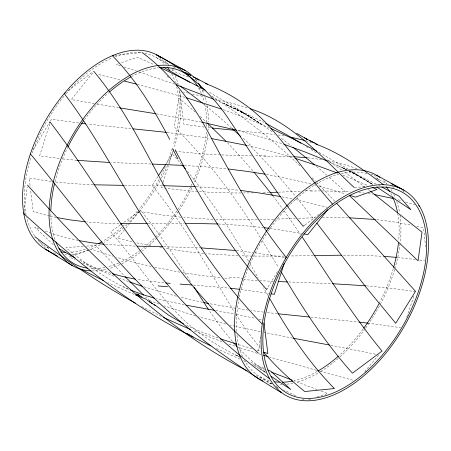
<?xml version="1.0" encoding="UTF-8"?>
<svg xmlns="http://www.w3.org/2000/svg" width="451" height="451" viewBox="0 0 451 451"><rect width="100%" height="100%" fill="white"/><g stroke="black" fill="none" stroke-linecap="round" stroke-linejoin="round"><path stroke-width="0.34" stroke-dasharray="2.25 1.69" d="M24.247 211.412L27.246 186.861M260.481 336.745L258.558 351.921M49.802 123.749L39.603 155.837L59.504 158.56M50.642 121.133L51.267 119.171L78.942 123.044M162.856 182.982L161.39 187.554L165.494 188.135M163.07 182.328L168.33 165.996M168.967 164.034L173.167 150.967L176.245 151.35M406.774 316.985L413.849 296.206M32.94 150.014L48.883 123.574M277.41 271.649L267.657 287.772M157.878 176.589L152.055 185.62C184.544 224.435 208.283 269.315 234.537 312.312M166.272 163.606L172.468 154.005L181.606 164.429M92.613 72.994L71.348 99.57L95.443 103.854M139.365 211.327L130.057 222.856M129.668 223.335L125.012 229.097M124.628 229.576L117.643 238.218L132.493 241.894M378.772 354.881L364.955 371.359M67.988 90.865L93.143 71.591M304.797 225.083L320.988 212.771M138.581 211.812L123.568 222.569M139.117 211.429L140.723 210.273C159.13 233.184 175.512 257.622 191.117 282.501M120.349 224.874L110.704 231.797C132.712 257.307 151.525 285.444 174.306 310.299C192.526 330.431 215.674 345.24 239.87 357.158L234.255 354.215M89.586 249.798L91.226 249.211L112.496 256.151M71.506 256.207L69.324 256.985L74.917 259.596M88.492 250.187L73.152 255.621M121.612 62.627L137.414 57.153L154.248 64.764M118.32 63.766L116.341 64.448L120.772 65.891M308.45 399.738L311.201 398.859M317.262 396.914L327.725 393.543L320.182 390.735M114.92 55.507L141.377 52.496M364.605 186.562L354.881 187.548M83.3 246.331L65.902 247.638C85.284 263.531 105.495 278.808 128.388 289.322M86.412 246.094L95.73 245.4L124.098 275.589M277.675 219.068L295.326 218.414M300.276 191.376L277.906 192.188M298.523 218.301L314.995 217.788M269.382 192.476L262.6 192.662M273.701 219.209L260.086 219.609M310.474 191.077L320.441 190.903M257.335 219.671L236.363 219.896L216.068 219.536M313.377 255.559L289.931 256.005M322.392 217.636L348.668 217.777M253.18 192.865L243.625 192.96M284.277 256.089L252.915 256.083M148.052 223.64L184.403 223.313M322.403 190.891L350.173 191.698M241.043 192.966C216.018 193.005 190.982 191.562 166.182 188.225M343.414 255.193L363.213 255.435L382.482 256.275M124.589 185.378L163.082 185.694M265.915 155.883L254.127 155.73M251.59 155.696L221.61 154.941M252.278 256.072L240.733 255.79M163.679 246.72L199.832 247.836M118.996 223.634L100.861 222.991L86.784 221.937M275.099 156.046L292.524 156.655M135.385 246.122L105.478 244.397M150.984 164.017L111.262 162.535M238.156 255.7L206.304 253.727M288.758 281.976L331.231 283.662M93.194 184.769L73.795 183.72L54.915 181.945M212.951 219.417L183.861 217.495M218.504 223.989L241.51 225.387L262.894 227.513M273.531 281.339L260.126 280.674M220.257 154.885L198.964 153.599L176.86 151.429M196.078 186.72L218.769 188.225L239.086 190.254M184.358 165.466L204.489 166.78L227.501 168.911M257.431 280.522L243.895 279.659M193.4 285.083L228.928 288.116M366.409 285.855L390.916 288.274L415.394 291.656M76.856 160.325L62.199 158.865M224.79 278.081L229.582 278.521M238.72 130.683L274.591 134.46M163.939 282.805L137.014 279.44M203.683 253.49L185.992 251.534L164.406 248.326M310.722 317.126L358.838 322.059M180.682 217.179L161.633 214.913L140.633 211.553M397.568 257.453L415.422 259.522M130.959 128.631L87.657 124.093M307.774 157.794L322.042 159.643M219.987 277.607L200.689 275.335L182.756 272.658M358.714 192.442L364.126 193.051M236.51 250.581L252.887 252.492M376.827 219.665L393.131 221.807L412.113 225.342M277.348 313.71L266.992 312.52M210.769 127.859L206.626 127.379M166.983 132.414L210.098 138.339M204.066 127.075L183.85 124.341L179.729 91.198M240.682 289.435L268.548 293.387M367.83 323.119L400.539 327.629M263.531 312.103L251.032 310.497M51.194 181.494L29.168 178.032L30.183 186.46M269.912 228.386L301.471 233.415M254.945 252.769L284.592 257.482M248.247 310.108L236.899 308.456M368.298 193.614L372.447 194.24M278.047 134.95L285.477 136.14M419.706 260.126L424.594 260.887M235.676 308.27L209.98 303.788M118.771 107.721L96.08 103.961M156.638 113.883L200.836 121.984M180 272.19L153.859 267.065M159.801 247.526L161.762 247.87M266.327 174.402L290.111 179.081L310.993 184.047M215.629 310.536L234.024 313.975M330.763 345.269L377.481 354.604M281.971 196.85L292.524 198.97M292.733 338.132L266.344 332.985M184.262 304.848L156.407 298.703M150.673 245.806L135.74 242.644M328.215 160.748L344.186 164.525L357.694 168.837M236.454 314.448L255.413 318.355M263.908 332.488L265.735 332.861M78.091 240.406L64.262 237.136L52.406 233.595M202.634 302.317L180.671 297.31M260.25 331.739L236.358 326.524M56.251 217.433L50.292 216.153M295.157 199.528L327.302 207.285M258.936 319.128L263.068 320.041M192.295 94.017L204.472 96.711M188.546 93.188L183.529 92.066M247.249 145.515L270.628 151.243L293.206 157.72M151.119 266.451L133.361 262.099L116.521 257.363M214.507 98.978L233.5 103.657L248.151 108.048M49.627 216.001L33.233 211.756L30.696 190.677M235.129 326.236L230.219 325.081M416.837 226.391L423.596 228.02L425.609 247.424M225.917 324.049L198.739 316.873M120.017 79.951L97.794 74.314M137.239 84.348L184.865 97.343M237.891 130.502L263.13 137.566L283.262 144.055M176.42 296.234L143.903 286.802M314.33 184.91L315.683 185.265M398.205 199.81L402.224 200.932M320.131 371.297L354.007 380.514M319.054 186.167L345.59 193.953M316.551 370.322L269.501 357.068M195.633 315.976L164.006 305.834M305.851 140.797L313.107 143.102M252.002 348.708L237.406 344.271M256.997 350.218L260.159 351.177M405.691 201.958L414.931 204.917M260.988 354.514L237.863 347.157M110.845 273.233L93.746 266.936L78.175 259.556M123.94 66.923L136.67 71.128M139.218 71.974L174.452 84.145M51.228 233.201L45.337 231.16M217.963 338.036L201.045 331.846L186.415 325.363M234.824 346.137L227.53 343.645M223.296 109.672L246.674 118.365L268.627 127.509M128.484 281.559L119.673 278.346M188.383 76.963L176.437 72.729L172.457 69.144M159.079 304.075L148.672 300.197M222.067 341.717L193.152 330.645M317.278 389.647L293.939 380.847M194.708 79.297L199.201 81.011M38.871 228.736L34.755 227.101L54.171 245.491M113.821 276.113L82.815 263.181M342.85 175.168L368.044 185.558M264.63 369.369L252.898 364.571M134.184 294.407L107.874 282.698M215.578 100.015L230.5 106.492L243.241 112.919L223.972 103.567L241.781 111.549L263.745 122.317M243.529 360.625L247.041 362.114M370.947 174.03L373.591 175.168M240.017 359.114L215.555 348.121M328.48 161.52L346.554 169.61M370.598 186.669L371.872 187.227M374.121 175.4L377.29 176.82M263.728 368.146L249.426 361.623M127.757 288.803L122.937 286.571M337.557 165.506L347.918 170.343L342.067 167.546L346.34 169.615M226.075 104.469L245.203 114.058L261.152 124.008L236.696 108.178L208.266 91.728M349.35 170.918L377.493 184.775M161.238 316.41L141.62 306.483M302.328 399.005L304.013 399.817M295.563 395.73L283.724 389.906M348.657 170.749L356.668 174.887L348.854 170.856M236.888 355.551L239.024 356.617M348.736 170.777L350.393 171.605M271.88 383.936L256.112 375.711M238.929 110.664L234.605 108.443L251.359 117.638L240.941 111.718M378.739 185.417L379.979 186.06M349.068 170.918L362.3 178.06L372.594 184.329M352.304 172.598L372.554 184.279L354.221 173.59M156.48 57.655L168.635 64.307M173.5 66.974L175.929 68.304M375.914 177.795L386.857 183.782M391.722 186.443L394.151 187.779M319.099 152.41L348.195 169.153M242.948 112.773L261.152 124.008M247.165 115.191L259.274 122.706L273.086 132.357M350.844 170.754L372.735 184.436M253.862 365.135L265.78 372.701M47.022 247.244L48.798 248.321M260.193 376.85L271.44 383.688M276.773 386.93L277.957 387.651M198.84 87.911L205.092 91.829M306.319 146.49L309.279 148.345M259.286 368.495L264.652 371.957M311.055 149.461L317.515 153.616M211.88 96.187C243.619 116.73 273.391 140.312 300.659 166.504M326.823 159.767L342.253 170.439M344.513 172.051L366.218 188.028M176.347 83.243L177.908 84.376M281.463 138.48L291.34 145.966M367.858 189.273L370.051 190.936M264.985 371.714L249.578 358.934L237.942 347.535M203.006 103.533L218.419 116.324L231.357 127.785M316.393 166.278L326.716 175.157M195.193 112.068L178.838 98.087L174.154 126.759C207.793 160.032 236.245 198.181 260.915 238.472M149.749 300.659L145.662 297.012M329.264 177.39L346.802 193.163M159.034 57.08L166.492 63.783M200.221 116.555L206.648 122.446M402.67 190.559L405.088 192.836M312.193 177.779L315.503 181.11M251.032 146.614L272.443 169.238L295.411 196.061M316.906 182.548L334.817 201.309M227.355 142.685L240.276 156.441L253.445 171.487M45.613 248.478L37.935 240.05M232.434 341.475L221.915 328.548L209.309 310.79M277.185 387.589L278.329 388.909M275.662 385.819L276.807 387.144M187.543 171.481C211.029 199.697 231.126 230.562 249.273 262.426M260.278 348.273L248.208 332.652L236.031 314.657M297.096 198.124L313.648 218.977M167.163 75.96L168.561 77.685M273.097 196.033L283.318 209.839M284.096 210.905L300.479 234.435M262.211 240.575L278.538 267.499M249.95 263.61L258.186 278.137M267.832 295.27L263.547 287.682M243.269 138.164A622.019 591.176 -17 0 1 251.444 146.231M243.365 278.228A607.627 360.631 22 0 1 229.091 277.077M305.479 190.796A586.937 98.448 -11.9 0 1 311.658 190.632M263.621 156.508A594.164 82.105 -8.4 0 1 272.827 156.649M164.976 60.868A112.006 64.668 -60 0 1 168.313 64.459M171.899 69.499A112.006 64.668 -60 0 1 172.784 70.987M175.168 75.757A112.006 64.668 -60 0 1 178.252 84.613M179.554 90.42A112.006 64.668 -60 0 1 174.52 146.536M173.708 149.101A112.006 64.668 -60 0 1 168.076 164.13M167.603 165.235A112.006 64.668 -60 0 1 161.295 178.37M160.144 180.518A112.006 64.668 -60 0 1 139.844 210.634M139.083 211.547A112.006 64.668 -60 0 1 128.676 222.907M127.21 224.35A112.006 64.668 -60 0 1 124.741 226.69M123.749 227.603A112.006 64.668 -60 0 1 104.339 242.356M100.195 244.78A112.006 64.668 -60 0 1 90.127 249.623M88.847 250.13A112.006 64.668 -60 0 1 72.042 254.375M66.72 254.691A112.006 64.668 -60 0 1 64.989 254.674M55.62 253.417A112.006 64.668 -60 0 1 53.534 252.836M195.734 79.494A112.711 65.074 -60 0 1 197.11 81.253M202.381 90.307A112.711 65.074 -60 0 1 204.01 94.293M205.019 97.286A112.711 65.074 -60 0 1 206.366 102.326M207.043 105.619A112.711 65.074 -60 0 1 208.452 122.024M208.407 125.057A112.711 65.074 -60 0 1 208.159 130.012M207.77 134.426A112.711 65.074 -60 0 1 194.037 183.129M191.979 187.554A112.711 65.074 -60 0 1 178.635 211.006M178.297 211.519A112.711 65.074 -60 0 1 157.314 237.463M156.824 237.959A112.711 65.074 -60 0 1 148.368 245.908M146.338 247.644A112.711 65.074 -60 0 1 142.245 250.942M140.188 252.509A112.711 65.074 -60 0 1 121.979 263.643M119.898 264.607A112.711 65.074 -60 0 1 108.753 268.666M105.613 269.461A112.711 65.074 -60 0 1 92.337 270.921M144.748 53.308A109.458 63.196 -60 0 1 164.666 64.065M171.718 73.84A109.458 63.196 -60 0 1 175.439 82.561M176.674 86.767A109.458 63.196 -60 0 1 173.641 144.061M172.248 148.633A109.458 63.196 -60 0 1 166.802 163.324M165.393 166.566A109.458 63.196 -60 0 1 160.218 177.254M159.102 179.357A109.458 63.196 -60 0 1 139.128 209.134M137.341 211.265A109.458 63.196 -60 0 1 126.63 222.715M124.217 225.004A109.458 63.196 -60 0 1 123.247 225.895M121.781 227.214A109.458 63.196 -60 0 1 102.76 241.229M96.689 244.555A109.458 63.196 -60 0 1 89.14 247.909M85.408 249.24A109.458 63.196 -60 0 1 69.809 252.301M48.838 248.225A109.458 63.196 -60 0 1 39.333 241.336M38.837 240.828A109.458 63.196 -60 0 1 38.104 240.056M34.721 235.834A109.458 63.196 -60 0 1 26.671 217.512M26.096 214.997A109.458 63.196 -60 0 1 31.04 156.92M32.331 152.996A109.458 63.196 -60 0 1 64.375 95.764M66.162 93.628A109.458 63.196 -60 0 1 111.854 58.004M114.982 56.747A109.458 63.196 -60 0 1 141.541 52.818M198.615 87.917A110.168 63.608 -60 0 1 201.428 93.701M201.659 94.259A110.168 63.608 -60 0 1 203.993 101.312M204.76 104.446A110.168 63.608 -60 0 1 206.648 122.475M206.643 124.245A110.168 63.608 -60 0 1 206.569 127.227M206.276 132.092A110.168 63.608 -60 0 1 193.524 180.614M192.07 183.873A110.168 63.608 -60 0 1 191.32 185.496M190.553 187.114A110.168 63.608 -60 0 1 178.168 209.038M176.843 211.034A110.168 63.608 -60 0 1 146.44 245.423M145.447 246.257A110.168 63.608 -60 0 1 141.439 249.459M140.43 250.226A110.168 63.608 -60 0 1 121.116 261.963M118.585 263.091A110.168 63.608 -60 0 1 107.361 266.879M104.92 267.432A110.168 63.608 -60 0 1 88.7 268.311M54.983 239.537A110.168 63.608 -60 0 1 50.856 211.829M54.983 181.708A110.168 63.608 -60 0 1 67.735 147.347M84.416 119.667A110.168 63.608 -60 0 1 108.59 92.788M131.297 76.659A110.168 63.608 -60 0 1 158.56 67.723M383.756 180.563A117.66 67.932 -60 0 1 386.93 183.839M391.124 189.505A117.66 67.932 -60 0 1 392.066 191.055M393.813 194.308A117.66 67.932 -60 0 1 395.617 198.355M396.75 201.405A117.66 67.932 -60 0 1 399.558 212.415M400.009 215.257A117.66 67.932 -60 0 1 400.24 242.069M400.088 243.405A117.66 67.932 -60 0 1 395.127 267.787M394.619 269.54A117.66 67.932 -60 0 1 380.599 303.816M379.398 306.082A117.66 67.932 -60 0 1 365.473 328.3M365.101 328.813A117.66 67.932 -60 0 1 340.161 356.735M338.227 358.444A117.66 67.932 -60 0 1 320.475 371.601M317.752 373.225A117.66 67.932 -60 0 1 296.217 382.386M292.947 383.175A117.66 67.932 -60 0 1 286.543 384.229M282.179 384.54A117.66 67.932 -60 0 1 278.532 384.528M271.525 383.722A117.66 67.932 -60 0 1 267.099 382.617M377.16 178.602A115.118 66.46 -60 0 1 380.249 180.851M390.758 193.434A115.118 66.46 -60 0 1 391.896 195.554M397.714 213.408A115.118 66.46 -60 0 1 398.645 240.885M393.289 268.565A115.118 66.46 -60 0 1 379.533 302.683M362.976 329.196A115.118 66.46 -60 0 1 338.819 355.783M317.216 371.455A115.118 66.46 -60 0 1 294.12 380.74M269.258 380.644A115.118 66.46 -60 0 1 244.746 360.873M242.548 356.544A115.118 66.46 -60 0 1 236.916 334.873M236.6 331.378A115.118 66.46 -60 0 1 238.855 299.565M239.408 296.871A115.118 66.46 -60 0 1 248.163 268.57M248.625 267.426A115.118 66.46 -60 0 1 266.8 233.268M268.198 231.194A115.118 66.46 -60 0 1 287.422 207.437M287.834 207.009A115.118 66.46 -60 0 1 315.086 184.747M315.621 184.425A115.118 66.46 -60 0 1 338.819 174.199M341.379 173.567A115.118 66.46 -60 0 1 366.776 173.815"/><path stroke-width="0.68" d="M24.1 212.607L23.954 213.802C74.669 259.99 128.259 304.07 189.696 335.33M284.107 263.621L274.343 294.351L271.119 293.81M49.232 123.005L49.926 121.855C84.799 167.135 113.545 216.796 148.864 261.755C183.269 306.268 224.497 345.212 269.58 378.761M267.308 288.347L266.609 289.497C229.463 247.61 200.464 199.353 175.089 149.647M285.432 258.406L286.131 257.256C255.463 219.445 232.062 176.572 209.067 133.862C192.323 102.681 170.698 73.575 141.992 52.423M158.611 175.456L165.906 164.17M327.725 209.721L307.802 234.621L304.002 233.889M65.367 92.872L64.318 93.678C96.351 135.554 120.051 182.897 148.999 226.814C179.357 273.763 216.407 316.258 258.406 353.133M304.273 225.483L303.23 226.272C275.46 193.169 253.411 155.916 229.407 120.129C211.254 92.466 185.789 70.159 156.536 54.842L157.534 55.738M120.885 224.491L121.956 223.719M113.686 55.648L112.457 55.789C136.337 80.013 153.96 109.441 169.672 139.387M277.303 192.211L269.991 192.453M314.77 255.531L341.407 255.198M147.398 223.645L120.845 223.662M185.784 223.313L217.889 223.961M123.89 185.372L93.853 184.792M163.713 185.705L195.435 186.691M162.45 246.697L137.459 246.184M152.275 164.063L183.687 165.427M349.367 217.799L375.469 219.524M287.439 281.926L278.188 281.548M332.483 283.724L365.806 285.804M109.413 162.45L77.465 160.376M201.14 247.903L235.834 250.514M293.702 156.717L307.193 157.737M383.745 256.36L396.316 257.341M192.041 284.981L179.988 284.102M170.264 283.352L165.827 282.969M234.864 130.322L212.145 128.016M309.375 316.997L278.036 313.783M132.949 128.828L166.295 132.335M85.397 221.796L69.663 219.817L57.587 217.698M104.192 244.279L91.587 242.756L79.303 240.654M230.157 288.251L239.436 289.288M228.178 168.984L247.244 171.386L264.968 174.171M359.481 322.132L367.83 323.119M240.406 190.407L260.182 193.096L280.652 196.602M81.439 123.354L85.837 123.878M264.173 227.665L269.298 228.302M119.425 107.828L155.967 113.77M211.48 138.57L246.646 145.38M374.223 194.533L393.531 198.581M135.306 279.141L123.005 276.593L112.175 273.65M214.321 310.299L186.004 305.175M329.422 345.015L293.421 338.261M208.757 303.551L203.858 302.565M290.743 137.121L305.237 140.622M201.524 122.125L236.544 130.159M124.628 81.124L136.58 84.179M154.394 298.162L142.646 294.593L130.187 289.863M317.746 370.649L318.942 370.976M186.212 97.743L221.531 109.057M268.283 356.707L263.418 355.247M263.345 352.141L267.843 353.505L264.004 322.95M236.82 344.09L220.173 338.78M295.005 158.273L317.82 165.833L337.421 173.054M349.531 195.21L355.439 197.132L376.974 189.465L372.515 187.503M142.708 286.413L129.662 281.976M283.854 144.252L305.485 152.128L327.341 161.035M250.034 108.691C292.8 122.356 322.521 158.081 354.277 187.61M176.386 84.844L213.723 99.248M315.486 143.948C340.522 153.03 362.254 168.9 383.446 184.656M292.18 380.176L271.665 372.188M146.84 299.492L135.379 294.898M205.228 83.401C229.26 92.709 251.697 106.701 268.869 126.111C291.29 151.068 310.271 178.878 332.477 204.032M190.7 329.625L163.544 317.521M267.849 369.972L270.82 371.274L290.794 389.489L271.265 376.371M270.921 128.524L292.479 138.592L316.906 151.22M159.857 67.368L185.553 79.816L205.188 90.059M317.318 144.359L306.522 138.964L296.64 133.344M314.448 142.978L309.352 140.43M210.927 345.928L197.115 339.146M103.273 280.499L82.849 270.177M207.505 84.14L193.485 76.935L198.959 79.866M391.085 183.478L400.251 188.281M196.546 338.853L190.835 335.927M265.605 123.281L285.286 133.975L300.958 143.198M183.512 323.891L168.505 315.091L154.36 304.572M381.839 187.024L399.062 196.202L410.889 209.709L376.72 186.985M80.611 268.988L82.285 269.878M75.075 257.916L58.889 248.58M157.754 55.45L185.107 70.424M376.579 175.253L403.933 190.232A118.371 68.343 -60 0 1 366.415 373.591A118.371 68.343 -60 0 1 263.903 314.403A118.371 68.343 -60 0 1 403.933 190.232M135.373 303.111C100.054 283.871 66.957 260.864 34.879 236.679M247.131 370.869C160.562 326.423 91.711 256.698 27.466 185.068M139.066 295.208L139.782 295.608L136.771 293.905L142.026 296.995M304.329 137.758L307.114 139.303L306.522 138.964M163.775 67.391L189.702 82.336M57.429 256.157L54.712 254.589M188.061 73.891L190.547 75.323M186.81 333.244L193.208 336.936M185.175 72.205L190.953 75.571M53.624 253.958L47.141 250.158M45.748 249.448L72.391 265.65M147.189 300.219L152.269 303.568M155.127 305.524L149.411 301.612L150.098 302.091M179.988 85.893L202.505 103.127M370.592 191.354L422.006 232.186L418.054 260.813L349.266 195.43M292.964 147.229L314.832 164.959M232.304 128.648L240.546 136.354M207.144 122.903L225.928 141.231M143.621 295.123L124.95 276.486M418.601 205.611L419.565 206.524M262.104 323.998C224.649 285.094 193.637 240.389 167.998 192.949C145.104 151.31 124.437 107.823 93.667 71.19M336.609 203.243L415.512 291.34L395.73 323.254L365.998 287.231L316.895 223.177M237.141 346.689L233.601 342.794M263.7 352.316C276.057 366.686 289.987 379.641 304.735 391.524L334.416 388.553C308.242 361.973 287.591 330.606 269.467 298.156M280.99 391.998L281.751 392.877C230.376 362.102 181.364 326.727 139.506 283.69C99.733 243.461 66.59 197.453 30.516 154.033M182.463 165.432L185.434 168.956M253.874 171.994L272.692 195.503M302.283 237.108C328.057 275.64 352.406 315.305 382.053 351.064L352.445 373.18C324.782 342.523 302.401 307.633 281.373 272.229M208.593 309.719L194.105 287.225M172.536 148.667A607.627 55.89 66.8 0 1 177.891 158.882M167.609 286.768A630.994 91.113 -5.8 0 1 158.03 285.911M49.531 251.354A112.006 64.668 -60 0 1 45.517 120.513A112.006 64.668 -60 0 1 160.866 57.457M91.181 270.893A112.711 65.074 -60 0 1 68.828 141.952A112.711 65.074 -60 0 1 193.535 77.031M198.417 83.108A112.711 65.074 -60 0 1 201.343 88.142M167.479 67.306A109.458 63.196 -60 0 1 170.01 70.908M101.751 241.821A109.458 63.196 -60 0 1 98.205 243.777M65.265 252.334A109.458 63.196 -60 0 1 60.879 251.94M159.147 67.667A110.168 63.608 -60 0 1 197.453 85.966M87.612 268.176A110.168 63.608 -60 0 1 55.845 241.815M50.89 210.042A110.168 63.608 -60 0 1 54.661 183.016M68 146.806A110.168 63.608 -60 0 1 83.373 121.116M109.576 91.925A110.168 63.608 -60 0 1 130.79 76.941M262.894 381.056A117.66 67.932 -60 0 1 258.677 243.602A117.66 67.932 -60 0 1 379.855 177.367M386.163 186.725A115.118 66.46 -60 0 1 389.54 191.399M392.432 196.653A115.118 66.46 -60 0 1 397.585 212.725M398.453 242.83A115.118 66.46 -60 0 1 393.616 267.42M378.947 303.794A115.118 66.46 -60 0 1 363.709 328.198M338.301 356.234A115.118 66.46 -60 0 1 318.282 370.84M292.851 381.016A115.118 66.46 -60 0 1 282.349 382.234M279.378 382.2A115.118 66.46 -60 0 1 274.766 381.788M365.947 371.855A115.822 66.872 -60 0 0 402.664 192.436A115.822 66.872 -60 0 0 265.639 313.941A115.822 66.872 -60 0 0 365.947 371.855"/></g></svg>
